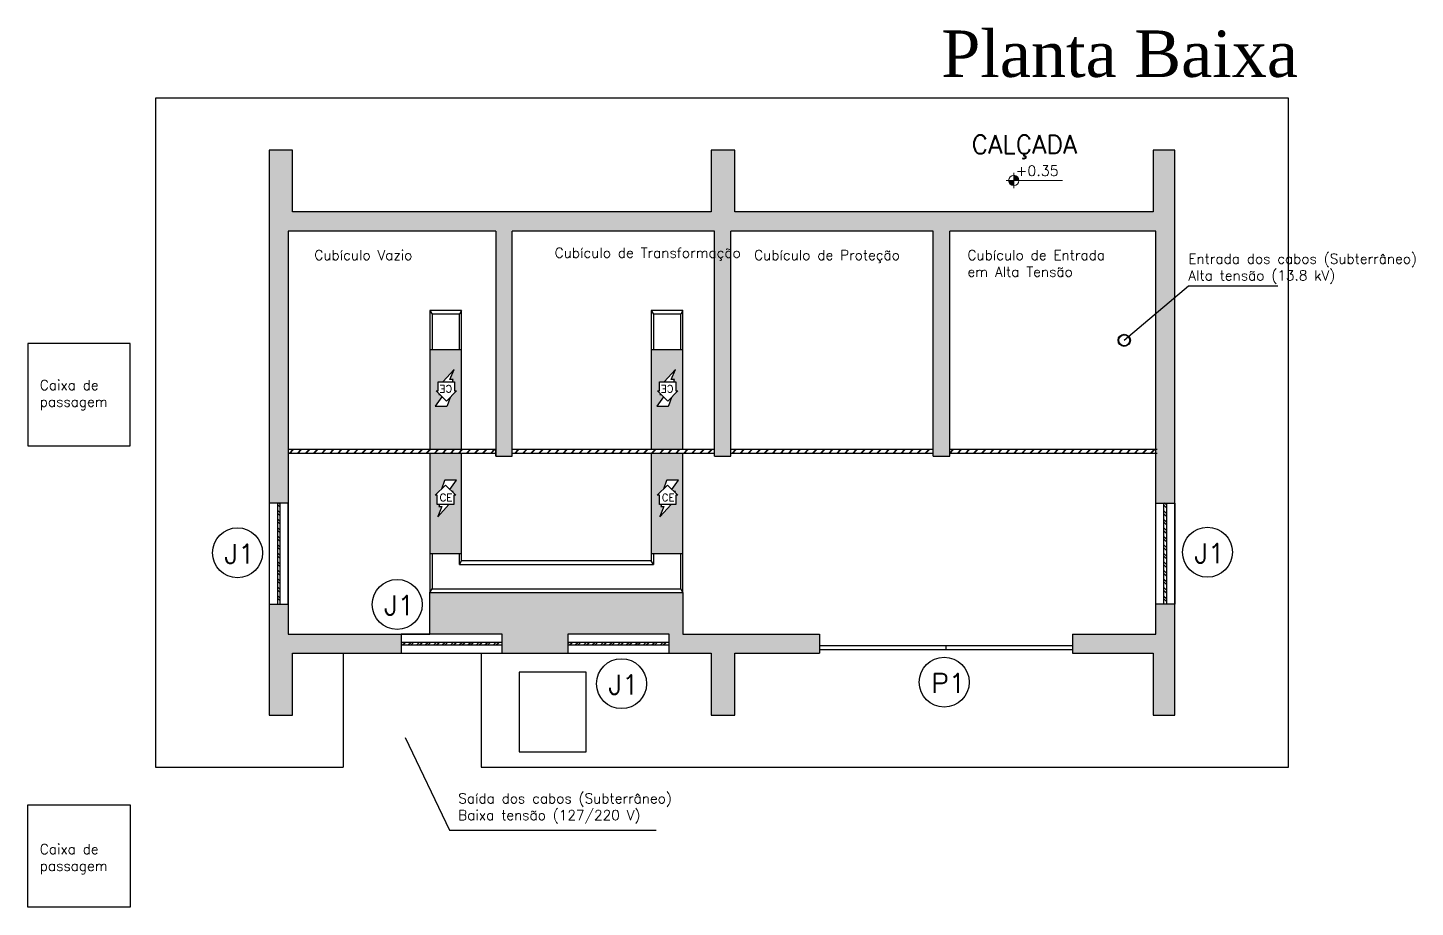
# Model space of a CAD drawing. Extents: x 2368 to 5238, y 905 to 1916.
# Drawn here: x 2568.06 to 2579, y 957.26 to 964.19 of the extents above; entities that cross this region are included whole.
import ezdxf
from ezdxf.enums import TextEntityAlignment as Align

# ---------------------------------------------------------------- set-up
doc = ezdxf.new("R2010")
doc.units = 0
doc.header["$LTSCALE"] = 10
doc.layers.get('0').update_dxf_attribs({"linetype": 'CONTINUOUS'})
doc.layers.add('§P-0.2', color=2, linetype='CONTINUOUS', lineweight=0)
doc.layers.add('§TEXTO', color=20, linetype='CONTINUOUS', lineweight=20)
doc.styles.add('ROMANS', font='simplex.shx')
pattern_1 = [(315, (2570.871997, 997.06839), (0.03356408, 0.03356408), []), (315, (2570.871997, 997.046015), (0.03356408, 0.03356408), [])]

msp = doc.modelspace()

# ---------------------------------------------------------------- hatches: boundary and pattern name
h = msp.add_hatch()
h.set_pattern_fill('AR-CONC', color=256, scale=0.000996678)
h.set_pattern_definition([(50, (2534.48213, 959.68367), (0.1815794, -0.01588613), [0.0189867, -0.2088538]), (355, (2534.48213, 959.68367), (-0.0351263, 0.1904221), [0.0151894, -0.1670836]), (100.45144, (2534.49726, 959.68235), (0.1464531, 0.174536), [0.0161362, -0.1774986]), (46.1842, (2534.48213, 959.7343), (0.2701784, -0.0419027), [0.02848, -0.3132807]), (96.63556, (2534.50464, 959.7308), (0.2366154, 0.2466041), [0.0242043, -0.2662481]), (351.18415, (2534.48213, 959.7343), (0.2366154, 0.2466041), [0.022784, -0.2506243]), (21, (2534.50744, 959.72165), (0.1511107, -0.10192545), [0.0189867, -0.2088538]), (326, (2534.50744, 959.72165), (0.0615967, 0.18357605), [0.0151894, -0.16708306]), (71.45144, (2534.52003, 959.71315), (0.2127074, 0.0816506), [0.0161362, -0.1774983]), (37.5, (2534.482126, 959.68367), (0.00307834, 0.08427413), [0, -0.1650578, 0, -0.16961462, 0, -0.16771595]), (7.5, (2534.48213, 959.68367), (0.06659767, 0.09984775), [0, -0.09670565, 0, -0.16126047, 0, -0.06392193]), (327.5, (2534.42567, 959.68367), (0.13514013, -0.00570971), [0, -0.06328904, 0, -0.1974618, 0, -0.2620166]), (317.5, (2534.40036, 959.68367), (0.14763706, 0.02534202), [0, -0.08227575, 0, -0.1311349, 0, -0.18606977])])
h.paths.add_polyline_path([(2577.102, 962.737), (2577.102, 963.225), (2576.933, 963.225), (2576.933, 962.737), (2573.634, 962.737), (2573.634, 963.225), (2573.449, 963.225), (2573.449, 962.737), (2570.15, 962.737), (2570.15, 963.225), (2569.966, 963.225), (2569.966, 962.737), (2569.966, 960.442), (2570.115, 960.442), (2570.115, 962.587), (2571.75, 962.587), (2571.75, 960.813), (2571.88, 960.813), (2571.88, 962.587), (2573.474, 962.587), (2573.474, 960.813), (2573.604, 960.813), (2573.604, 962.587), (2575.199, 962.587), (2575.199, 960.813), (2575.328, 960.813), (2575.328, 962.587), (2576.953, 962.587), (2576.953, 960.442), (2577.102, 960.442)])
h.paths.add_polyline_path([(2571.004, 959.408), (2570.115, 959.408), (2570.115, 959.644), (2569.966, 959.644), (2569.966, 959.258), (2569.966, 958.77), (2570.15, 958.77), (2570.15, 959.258), (2571.004, 959.258)])
h.paths.add_polyline_path([(2573.225, 959.737), (2571.232, 959.737), (2571.232, 959.408), (2571.801, 959.408), (2571.801, 959.258), (2572.32, 959.258), (2572.32, 959.408), (2573.118, 959.408), (2573.118, 959.258), (2573.449, 959.258), (2573.449, 958.77), (2573.634, 958.77), (2573.634, 959.258), (2574.302, 959.258), (2574.302, 959.408), (2573.225, 959.408)])
h.paths.add_polyline_path([(2577.102, 959.644), (2576.953, 959.644), (2576.953, 959.408), (2576.295, 959.408), (2576.295, 959.258), (2576.933, 959.258), (2576.933, 958.77), (2577.102, 958.77), (2577.102, 959.258)])
h.paths.add_polyline_path([(2573.225, 960.833), (2572.976, 960.833), (2572.976, 960.045), (2573.225, 960.045)])
h.paths.add_polyline_path([(2573.076, 960.414), (2573.051, 960.414), (2573.057, 960.431), (2573.04, 960.431), (2573.04, 960.503), (2573.024, 960.503), (2573.072, 960.551), (2573.097, 960.622), (2573.192, 960.622), (2573.139, 960.55), (2573.156, 960.532), (2573.166, 960.532), (2573.162, 960.527), (2573.185, 960.503), (2573.17, 960.503), (2573.17, 960.431), (2573.132, 960.431), (2573.042, 960.331)], flags=16)
h.paths.add_polyline_path([(2573.225, 961.654), (2572.976, 961.654), (2572.976, 960.863), (2573.225, 960.863)], flags=17)
h.paths.add_polyline_path([(2573.019, 961.207), (2573.072, 961.279), (2573.054, 961.297), (2573.045, 961.297), (2573.049, 961.303), (2573.025, 961.326), (2573.041, 961.326), (2573.041, 961.398), (2573.079, 961.398), (2573.169, 961.498), (2573.134, 961.415), (2573.16, 961.415), (2573.153, 961.398), (2573.171, 961.398), (2573.171, 961.326), (2573.186, 961.326), (2573.138, 961.278), (2573.113, 961.207)], flags=16)
h.paths.add_polyline_path([(2571.481, 961.654), (2571.232, 961.654), (2571.232, 960.863), (2571.481, 960.863)], flags=17)
h.paths.add_polyline_path([(2571.274, 961.207), (2571.327, 961.279), (2571.31, 961.297), (2571.301, 961.297), (2571.305, 961.303), (2571.281, 961.326), (2571.297, 961.326), (2571.297, 961.398), (2571.334, 961.398), (2571.425, 961.498), (2571.39, 961.415), (2571.416, 961.415), (2571.409, 961.398), (2571.426, 961.398), (2571.426, 961.326), (2571.442, 961.326), (2571.394, 961.278), (2571.369, 961.207)], flags=16)
h.paths.add_polyline_path([(2571.481, 960.833), (2571.232, 960.833), (2571.232, 960.045), (2571.481, 960.045)])
h.paths.add_polyline_path([(2571.326, 960.414), (2571.301, 960.414), (2571.307, 960.431), (2571.29, 960.431), (2571.29, 960.503), (2571.274, 960.503), (2571.322, 960.551), (2571.347, 960.622), (2571.442, 960.622), (2571.389, 960.55), (2571.406, 960.532), (2571.416, 960.532), (2571.412, 960.527), (2571.435, 960.503), (2571.42, 960.503), (2571.42, 960.431), (2571.382, 960.431), (2571.292, 960.331)], flags=16)
h.paths.add_polyline_path([(2573.045, 960.442), (2573.169, 960.442), (2573.169, 960.53), (2573.045, 960.53)], flags=24)
h.paths.add_polyline_path([(2573.166, 961.387), (2573.042, 961.387), (2573.042, 961.299), (2573.166, 961.299)], flags=8)
h.paths.add_polyline_path([(2571.421, 961.387), (2571.297, 961.387), (2571.297, 961.299), (2571.421, 961.299)], flags=8)
h.paths.add_polyline_path([(2571.295, 960.442), (2571.419, 960.442), (2571.419, 960.53), (2571.295, 960.53)], flags=24)
h = msp.add_hatch()
h.set_pattern_fill('JIS_RC_18', color=256, scale=0.002492)
h.set_pattern_definition([(45, (2541.828756, 959.750074), (-0.03171409, 0.03171409), []), (45, (2541.831247, 959.750074), (-0.03171409, 0.03171409), []), (45, (2541.83374, 959.750074), (-0.03171409, 0.03171409), [])])
h.paths.add_polyline_path([(2570.115, 960.863), (2570.115, 960.833), (2571.75, 960.833), (2571.75, 960.863)])
h.paths.add_polyline_path([(2571.88, 960.863), (2571.88, 960.833), (2573.474, 960.833), (2573.474, 960.863)])
h.paths.add_polyline_path([(2573.604, 960.863), (2573.604, 960.833), (2575.199, 960.833), (2575.199, 960.863)])
h.paths.add_polyline_path([(2575.328, 960.863), (2575.328, 960.833), (2576.953, 960.833), (2576.953, 960.863)])
h = msp.add_hatch()
h.set_pattern_fill('ANSI32', color=256, scale=0.004983, angle=-90)
h.set_pattern_definition(pattern_1)
h.paths.add_polyline_path([(2570.051, 959.644), (2570.051, 960.442), (2570.031, 960.442), (2570.031, 959.644)])
h = msp.add_hatch()
h.set_pattern_fill('ANSI32', color=256, scale=0.004983, angle=-90)
h.set_pattern_definition(pattern_1)
h.paths.add_polyline_path([(2577.017, 959.644), (2577.017, 960.442), (2577.037, 960.442), (2577.037, 959.644)])
h = msp.add_hatch()
h.set_pattern_fill('ANSI32', color=256, scale=0.004983)
h.set_pattern_definition([(45, (2534.377486, 960.164494), (-0.03356408, 0.03356408), []), (45, (2534.39986, 960.164494), (-0.03356408, 0.03356408), [])])
h.paths.add_polyline_path([(2571.801, 959.343), (2571.004, 959.343), (2571.004, 959.323), (2571.801, 959.323)])
h = msp.add_hatch()
h.set_pattern_fill('ANSI32', color=256, scale=0.004983)
h.set_pattern_definition([(45, (2535.693605, 960.164494), (-0.03356408, 0.03356408), []), (45, (2535.71598, 960.164494), (-0.03356408, 0.03356408), [])])
h.paths.add_polyline_path([(2573.118, 959.343), (2572.32, 959.343), (2572.32, 959.323), (2573.118, 959.323)])
at = {"layer": '§P-0.2', "true_color": 0xffffff}
h = msp.add_hatch(color=7, dxfattribs=at)
h.paths.add_polyline_path([(2575.833, 963.026), (2575.833, 962.986), (2575.873, 962.986, 0.414214)])
h.paths.add_polyline_path([(2575.833, 962.986), (2575.792, 962.986, 0.414214), (2575.833, 962.945)])

# ---------------------------------------------------------------- linework, layer by layer
for p, q in [((2571.75, 962.587), (2571.75, 960.813)), ((2571.88, 960.813), (2571.88, 962.587)), ((2573.474, 960.813), (2573.474, 962.587)), ((2573.604, 960.813), (2573.604, 962.587)), ((2575.199, 960.813), (2575.199, 962.587)), ((2575.328, 960.813), (2575.328, 962.587)), ((2571.481, 961.959), (2571.232, 961.959)), ((2571.232, 961.959), (2571.232, 960.863)), ((2571.232, 961.959), (2571.249, 961.931)), ((2571.481, 961.959), (2571.464, 961.931)), ((2571.481, 960.863), (2571.481, 961.959)), ((2573.225, 961.959), (2572.976, 961.959)), ((2572.976, 961.959), (2572.976, 960.863)), ((2572.976, 961.959), (2572.993, 961.931)), ((2573.225, 961.959), (2573.208, 961.931)), ((2573.225, 960.863), (2573.225, 961.959)), ((2571.464, 961.931), (2571.249, 961.931)), ((2571.249, 961.931), (2571.249, 961.654)), ((2571.464, 961.654), (2571.464, 961.931)), ((2573.208, 961.931), (2572.993, 961.931)), ((2572.993, 961.931), (2572.993, 961.654)), ((2573.208, 961.654), (2573.208, 961.931)), ((2571.232, 961.654), (2571.481, 961.654)), ((2572.976, 961.654), (2573.225, 961.654)), ((2571.75, 960.863), (2570.115, 960.863)), ((2571.75, 960.833), (2571.75, 960.863)), ((2573.474, 960.863), (2571.88, 960.863)), ((2575.199, 960.863), (2573.604, 960.863)), ((2576.963, 960.863), (2575.328, 960.863)), ((2571.75, 960.833), (2570.115, 960.833)), ((2571.232, 960.833), (2571.232, 959.737)), ((2571.481, 959.986), (2571.481, 960.833)), ((2571.75, 960.813), (2571.75, 960.833)), ((2571.75, 960.813), (2571.88, 960.813)), ((2573.474, 960.833), (2571.88, 960.833)), ((2572.976, 960.833), (2572.976, 959.986)), ((2573.225, 959.737), (2573.225, 960.833)), ((2573.474, 960.813), (2573.604, 960.813)), ((2575.199, 960.833), (2573.604, 960.833)), ((2575.199, 960.813), (2575.328, 960.813)), ((2576.963, 960.833), (2575.328, 960.833)), ((2570.031, 960.442), (2570.031, 959.644)), ((2570.051, 959.644), (2570.051, 960.442)), ((2577.017, 959.644), (2577.017, 960.442)), ((2577.037, 960.442), (2577.037, 959.644)), ((2571.232, 960.045), (2571.481, 960.045)), ((2571.249, 960.045), (2571.249, 959.765)), ((2571.464, 959.958), (2571.464, 960.045)), ((2571.464, 959.958), (2571.481, 959.986)), ((2572.976, 959.986), (2571.481, 959.986)), ((2572.976, 960.045), (2573.225, 960.045)), ((2572.993, 959.958), (2572.976, 959.986)), ((2572.993, 960.045), (2572.993, 959.958)), ((2573.208, 959.765), (2573.208, 960.045)), ((2571.464, 959.958), (2572.993, 959.958)), ((2571.232, 959.737), (2571.249, 959.765)), ((2571.249, 959.765), (2573.208, 959.765)), ((2573.225, 959.737), (2573.208, 959.765)), ((2571.232, 959.408), (2571.232, 959.737)), ((2571.232, 959.737), (2573.225, 959.737)), ((2573.225, 959.737), (2573.225, 959.408)), ((2571.801, 959.343), (2571.004, 959.343)), ((2573.118, 959.343), (2572.32, 959.343)), ((2574.302, 959.408), (2574.302, 959.258)), ((2576.295, 959.408), (2576.295, 959.258)), ((2570.549, 959.258), (2570.549, 958.361)), ((2571.004, 959.323), (2571.801, 959.323)), ((2571.635, 959.258), (2571.635, 958.361)), ((2572.32, 959.323), (2573.118, 959.323)), ((2574.302, 959.318), (2576.295, 959.318)), ((2574.302, 959.288), (2576.295, 959.288)), ((2575.298, 959.318), (2575.298, 959.288)), ((2571.038, 958.594), (2571.385, 957.864)), ((2571.385, 957.864), (2573.015, 957.864))]:
    msp.add_line(p, q)
at = {"color": 7}
for p, q in [((2576.953, 960.863), (2576.953, 962.587)), ((2576.704, 961.725), (2577.209, 962.156)), ((2577.209, 962.156), (2577.915, 962.156))]:
    msp.add_line(p, q, dxfattribs=at)
for points in [[(2571.635, 958.361), (2577.999, 958.361), (2577.999, 963.634), (2569.069, 963.634), (2569.069, 958.361), (2570.549, 958.361)], [(2576.295, 959.258), (2576.933, 959.258), (2576.933, 958.77), (2577.102, 958.77), (2577.102, 959.258), (2577.102, 962.737), (2577.102, 963.225), (2576.933, 963.225), (2576.933, 962.737), (2573.634, 962.737), (2573.634, 963.225), (2573.449, 963.225), (2573.449, 962.737), (2570.15, 962.737), (2570.15, 963.225), (2569.966, 963.225), (2569.966, 962.737), (2569.966, 959.258), (2569.966, 958.77), (2570.15, 958.77), (2570.15, 959.258), (2573.449, 959.258), (2573.449, 958.77), (2573.634, 958.77), (2573.634, 959.258), (2574.302, 959.258)], [(2571.75, 962.587), (2570.115, 962.587), (2570.115, 959.408), (2571.232, 959.408)], [(2573.474, 962.587), (2571.88, 962.587)], [(2575.199, 962.587), (2573.604, 962.587)], [(2576.295, 959.408), (2576.953, 959.408), (2576.953, 962.587), (2576.953, 962.587), (2575.328, 962.587)], [(2571.409, 961.398), (2571.416, 961.415), (2571.39, 961.415), (2571.423, 961.494), (2571.422, 961.495), (2571.334, 961.398)], [(2573.153, 961.398), (2573.16, 961.415), (2573.134, 961.415), (2573.167, 961.494), (2573.166, 961.495), (2573.079, 961.398)], [(2571.305, 961.303), (2571.301, 961.297), (2571.31, 961.297)], [(2573.049, 961.303), (2573.045, 961.297), (2573.054, 961.297)], [(2571.412, 960.527), (2571.416, 960.532), (2571.406, 960.532)], [(2573.162, 960.527), (2573.166, 960.532), (2573.156, 960.532)], [(2571.307, 960.431), (2571.301, 960.414), (2571.326, 960.414), (2571.293, 960.335), (2571.294, 960.334), (2571.382, 960.431)], [(2573.057, 960.431), (2573.051, 960.414), (2573.076, 960.414), (2573.043, 960.335), (2573.044, 960.334), (2573.132, 960.431)], [(2573.225, 959.408), (2574.302, 959.408)]]:
    msp.add_lwpolyline(points)
for points in [[(2568.062, 961.7), (2568.062, 960.893), (2568.87, 960.893), (2568.87, 961.7)], [(2571.297, 961.398), (2571.426, 961.398), (2571.426, 961.326), (2571.442, 961.326), (2571.362, 961.245), (2571.281, 961.326), (2571.297, 961.326)], [(2573.041, 961.398), (2573.171, 961.398), (2573.171, 961.326), (2573.186, 961.326), (2573.106, 961.245), (2573.025, 961.326), (2573.041, 961.326)], [(2571.42, 960.431), (2571.29, 960.431), (2571.29, 960.503), (2571.274, 960.503), (2571.355, 960.584), (2571.435, 960.503), (2571.42, 960.503)], [(2573.17, 960.431), (2573.04, 960.431), (2573.04, 960.503), (2573.024, 960.503), (2573.105, 960.584), (2573.185, 960.503), (2573.17, 960.503)], [(2569.966, 960.442), (2569.966, 959.644), (2570.115, 959.644), (2570.115, 960.442)], [(2577.102, 960.442), (2577.102, 959.644), (2576.953, 959.644), (2576.953, 960.442)], [(2571.004, 959.258), (2571.801, 959.258), (2571.801, 959.408), (2571.004, 959.408)], [(2572.32, 959.258), (2573.118, 959.258), (2573.118, 959.408), (2572.32, 959.408)], [(2572.463, 959.109), (2571.934, 959.109), (2571.934, 958.481), (2572.463, 958.481)], [(2568.87, 957.255), (2568.062, 957.255), (2568.062, 958.062), (2568.87, 958.062)]]:
    msp.add_lwpolyline(points, close=True)
for points in [[(2571.327, 961.279), (2571.274, 961.207), (2571.366, 961.207, 0.183802), (2571.37, 961.21), (2571.394, 961.278)], [(2573.072, 961.279), (2573.019, 961.207), (2573.111, 961.207, 0.183802), (2573.115, 961.21), (2573.138, 961.278)], [(2571.389, 960.55), (2571.442, 960.622), (2571.35, 960.622, 0.183802), (2571.346, 960.619), (2571.322, 960.551)], [(2573.139, 960.55), (2573.192, 960.622), (2573.1, 960.622, 0.183802), (2573.096, 960.619), (2573.072, 960.551)]]:
    msp.add_lwpolyline(points, format="xyb")
for radius in [0.048, 0.0431]:
    msp.add_circle((2576.704, 961.725), radius, dxfattribs=at)
for centre in [(2569.716, 960.05), (2577.36, 960.054), (2570.974, 959.643), (2572.742, 959.018), (2575.285, 959.03)]:
    msp.add_circle(centre, 0.197)
at = {"layer": '§P-0.2', "color": 7, "true_color": 0xffffff}
for p, q in [((2575.833, 962.925), (2575.833, 963.046)), ((2575.772, 962.986), (2576.217, 962.986))]:
    msp.add_line(p, q, dxfattribs=at)
msp.add_circle((2575.833, 962.986), 0.0404, dxfattribs=at)

# ---------------------------------------------------------------- texts
at = {"attachment_point": 1, "style": 'ROMANS'}
for s, width, gutter_width, insert, char_height in [('{\\fTimes New Roman|b0|i0|c0|p18;Planta Baixa}', 2.77983, 0.0337, (2575.262, 964.168), 0.36633), ('Cubículo Vazio', 1.39534, 0.395, (2570.321, 962.437), 0.07903), ('Cubículo de Transformação ', 1.39534, 0.395, (2572.215, 962.455), 0.07903), ('Cubículo de Proteção ', 1.39534, 0.395, (2573.787, 962.437), 0.07903), ('Cubículo de Entrada \\Pem Alta Tensão', 1.39534, 0.395, (2575.468, 962.437), 0.07903), ('Entrada dos cabos (Subterrâneo) \\PAlta tensão (13.8 kV)', 2.04957, 0.395, (2577.209, 962.408), 0.07903), ('Caixa de \\Ppassagem', 0.63934, 0.395, (2568.157, 961.412), 0.079), ('CE', 0.08193, 0.0232, (2571.309, 960.515), 0.0585), ('CE', 0.08193, 0.0232, (2573.059, 960.515), 0.0585), ('J1', 0.24801, 0.767, (2569.614, 960.118), 0.1535), ('J1', 0.24801, 0.767, (2577.258, 960.122), 0.1535), ('J1', 0.24801, 0.767, (2570.872, 959.712), 0.1535), ('J1', 0.24801, 0.767, (2572.64, 959.087), 0.1535), ('P1', 0.24801, 0.767, (2575.183, 959.099), 0.1535), ('Saída dos cabos (Subterrâneo)\\PBaixa tensão (127/220 V)', 2.22059, 0.395, (2571.455, 958.153), 0.07903), ('Caixa de \\Ppassagem', 0.63934, 0.395, (2568.157, 957.753), 0.079)]:
    msp.add_mtext_dynamic_manual_height_columns(s, width=width, gutter_width=gutter_width, heights=[0], dxfattribs=dict(at, insert=insert, char_height=char_height))
at = {"char_height": 0.0585, "attachment_point": 1, "rotation": 180, "style": 'ROMANS'}
for insert in [(2571.407, 961.314), (2573.151, 961.314)]:
    msp.add_mtext_dynamic_manual_height_columns('CE', width=0.08193, gutter_width=0.0232, heights=[0], dxfattribs=dict(at, insert=insert))
at = {"layer": '§TEXTO', "color": 7, "true_color": 0xffffff, "style": 'ROMANS'}
msp.add_text('CALÇADA', height=0.1447, dxfattribs=at).set_placement((2575.501, 963.197))
msp.add_text('+0.35', height=0.0821, dxfattribs=at).set_placement((2576.018, 963.062), align=Align.MIDDLE_CENTER)

doc.saveas('drawing.dxf')
